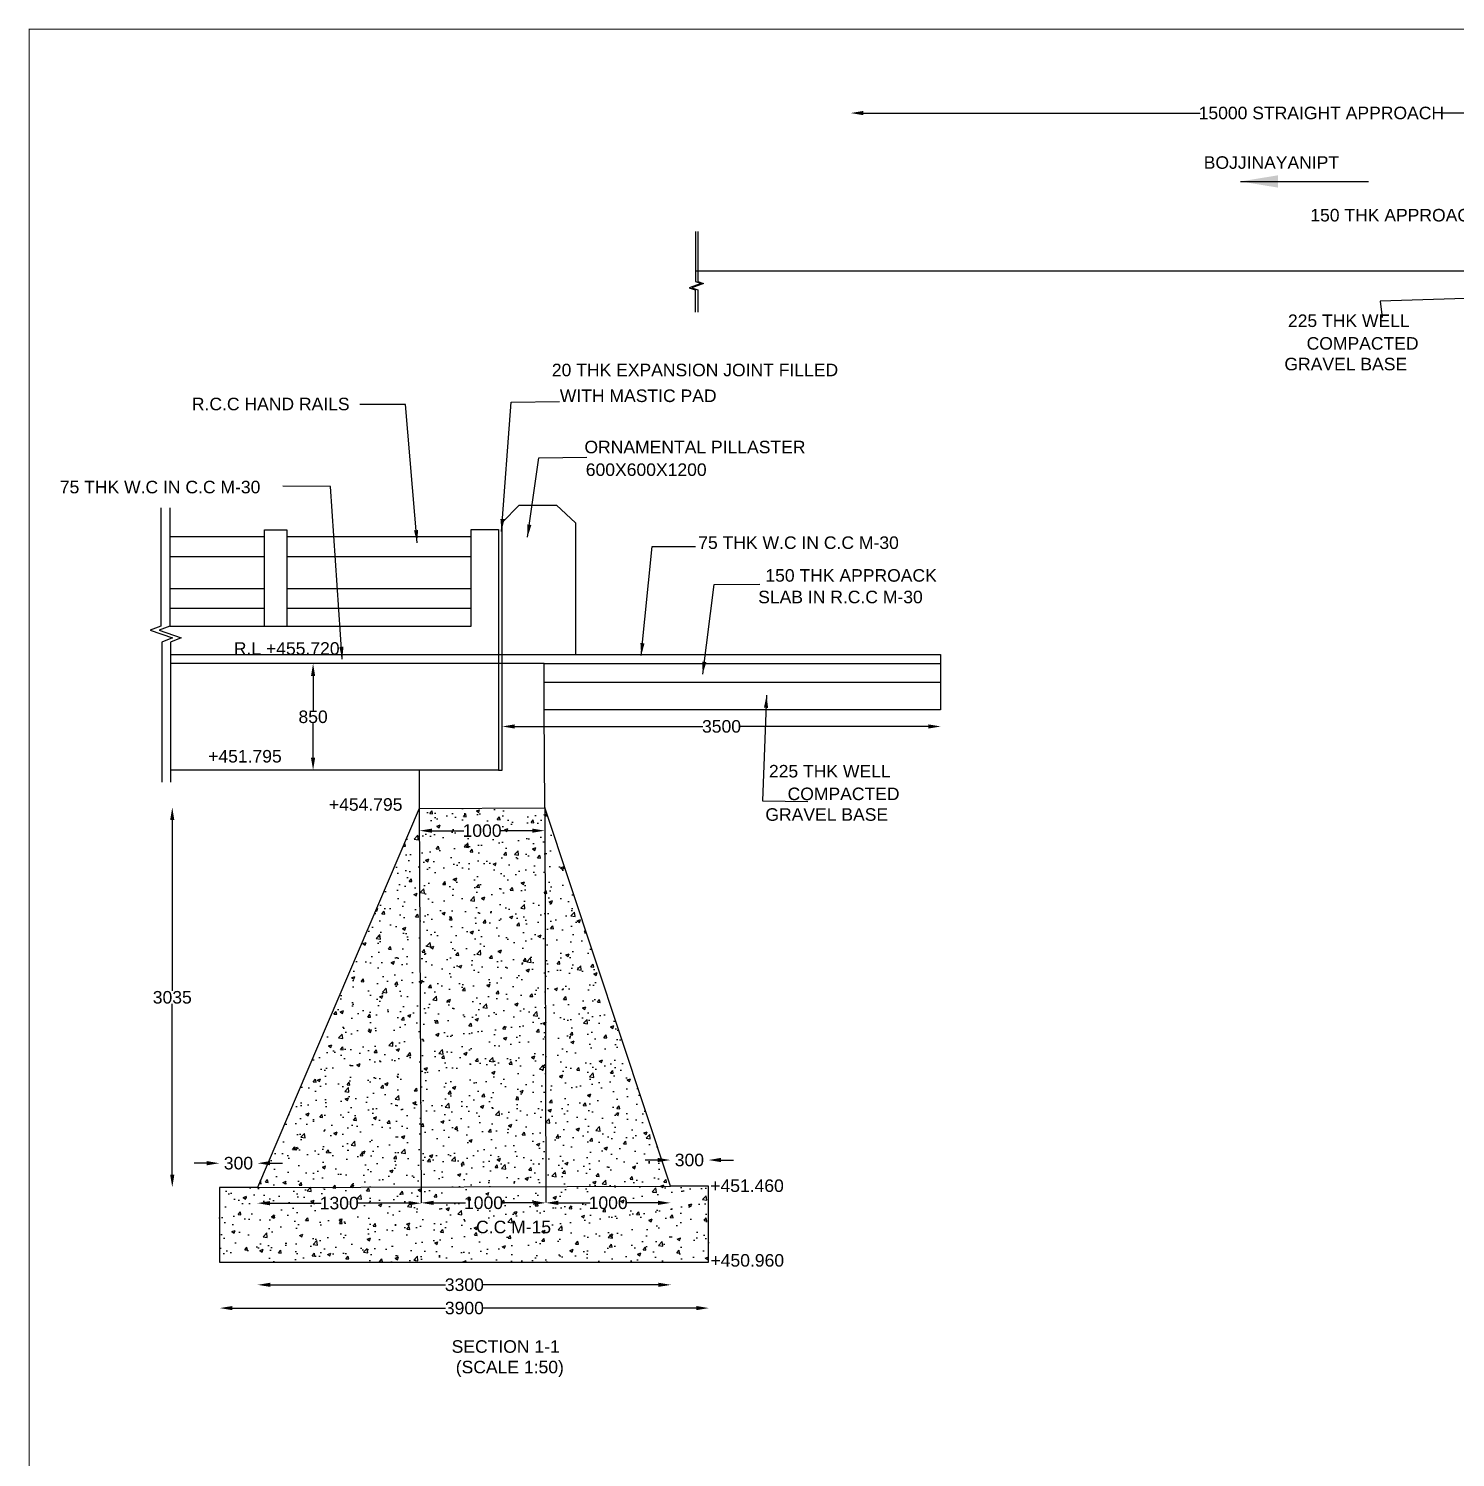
# Model space of a CAD drawing. Header units: inches. Extents: x -59878 to 39915, y -44121 to 15533.
# Drawn here: x -59878 to -37131, y -7252 to 15533 of the extents above; entities that cross this region are included whole.
import ezdxf

# ---------------------------------------------------------------- set-up
doc = ezdxf.new("R2010")
doc.units = ezdxf.units.IN
doc.header["$MEASUREMENT"] = 0
doc.styles.get("Standard").update_dxf_attribs({"font": 'arial.ttf'})
doc.dimstyles.new('ST100', dxfattribs={"dimtxt": 200, "dimasz": 200, "dimexe": 0, "dimexo": 300, "dimgap": 0.09, "dimtad": 0, "dimtih": 1, "dimtoh": 1, "dimdec": 0, "dimzin": 0, "dimdsep": 46, "dimtxsty": 'Standard', "dimcen": 0, "dimse1": 1, "dimse2": 1, "dimadec": 0, "dimazin": 0, "dimtfac": 1, "dimtdec": 0, "dimtofl": 0, "dimtmove": 0, "dimatfit": 3, "dimfxl": 2000, "dimtolj": 1, "dimtzin": 0, "dimarcsym": 0})

# ---------------------------------------------------------------- blocks, each defined once
blk = doc.blocks.new('*D6')
at = {"color": 0, "lineweight": -2, "transparency": 16777216}
for p, q in [((-46572, 14186), (-41198, 14186)), ((-31964, 14186), (-37338, 14186))]:
    blk.add_line(p, q, dxfattribs=at)
at = {"color": 0, "transparency": 16777216}
for points in [[(-46572, 14219), (-46572, 14152), (-46772, 14186)], [(-31964, 14219), (-31964, 14152), (-31764, 14186)]]:
    blk.add_solid(points, dxfattribs=at)
at = {"layer": 'Defpoints', "color": 0, "transparency": 16777216}
for p in [(-31764, 14186), (-46772, 13965), (-31764, 13965)]:
    blk.add_point(p, dxfattribs=at)
at = {"color": 0, "transparency": 16777216, "insert": (-39268, 14186), "char_height": 200, "attachment_point": 5}
blk.add_mtext('\\A1;15000 STRAIGHT APPROACH', dxfattribs=at)
blk = doc.blocks.new('*D42')
at = {"color": 0, "lineweight": -2, "transparency": 16777216}
for p, q in [((-55342, 5207), (-55342, 4659)), ((-55342, 3906), (-55342, 4455))]:
    blk.add_line(p, q, dxfattribs=at)
at = {"color": 0, "transparency": 16777216}
for points in [[(-55376, 5207), (-55309, 5207), (-55342, 5407)], [(-55376, 3906), (-55309, 3906), (-55342, 3706)]]:
    blk.add_solid(points, dxfattribs=at)
at = {"layer": 'Defpoints', "color": 0, "transparency": 16777216}
for p in [(-55345, 5407), (-55342, 5407), (-55345, 3706)]:
    blk.add_point(p, dxfattribs=at)
at = {"color": 0, "transparency": 16777216, "insert": (-55342, 4557), "char_height": 200, "attachment_point": 5}
blk.add_mtext('\\A1;850', dxfattribs=at)
blk = doc.blocks.new('*D43')
at = {"color": 0, "lineweight": -2, "transparency": 16777216}
for p, q in [((-53447, 2742), (-52937, 2742)), ((-51849, 2742), (-52359, 2742))]:
    blk.add_line(p, q, dxfattribs=at)
at = {"color": 0, "transparency": 16777216}
for points in [[(-53447, 2775), (-53447, 2709), (-53647, 2742)], [(-51849, 2775), (-51849, 2709), (-51649, 2742)]]:
    blk.add_solid(points, dxfattribs=at)
at = {"layer": 'Defpoints', "color": 0, "transparency": 16777216}
for p in [(-53647, 2740), (-51649, 2746), (-51649, 2742)]:
    blk.add_point(p, dxfattribs=at)
at = {"color": 0, "transparency": 16777216, "insert": (-52648, 2742), "char_height": 200, "attachment_point": 5}
blk.add_mtext('\\A1;1000', dxfattribs=at)
blk = doc.blocks.new('*D44')
at = {"color": 0, "lineweight": -2, "transparency": 16777216}
for p, q in [((-52126, 4404), (-49129, 4404)), ((-45536, 4404), (-48533, 4404))]:
    blk.add_line(p, q, dxfattribs=at)
at = {"color": 0, "transparency": 16777216}
for points in [[(-52126, 4437), (-52126, 4370), (-52326, 4404)], [(-45536, 4437), (-45536, 4370), (-45336, 4404)]]:
    blk.add_solid(points, dxfattribs=at)
at = {"layer": 'Defpoints', "color": 0, "transparency": 16777216}
for p in [(-52326, 4397), (-45336, 4404), (-45336, 4397)]:
    blk.add_point(p, dxfattribs=at)
at = {"color": 0, "transparency": 16777216, "insert": (-48831, 4404), "char_height": 200, "attachment_point": 5}
blk.add_mtext('\\A1;3500', dxfattribs=at)
blk = doc.blocks.new('*D45')
at = {"color": 0, "lineweight": -2, "transparency": 16777216}
for p, q in [((-57587, 2913), (-57587, 186)), ((-57587, -2745), (-57587, -19))]:
    blk.add_line(p, q, dxfattribs=at)
at = {"color": 0, "transparency": 16777216}
for points in [[(-57620, 2913), (-57554, 2913), (-57587, 3113)], [(-57620, -2745), (-57554, -2745), (-57587, -2945)]]:
    blk.add_solid(points, dxfattribs=at)
at = {"layer": 'Defpoints', "color": 0, "transparency": 16777216}
for p in [(-57600, 3113), (-57600, -2945), (-57587, -2945)]:
    blk.add_point(p, dxfattribs=at)
at = {"color": 0, "transparency": 16777216, "insert": (-57587, 84), "char_height": 200, "attachment_point": 5}
blk.add_mtext('\\A1;3035', dxfattribs=at)
blk = doc.blocks.new('*D46')
at = {"color": 0, "lineweight": -2, "transparency": 16777216}
for p, q in [((-57036, -2561), (-57236, -2561)), ((-56028, -2561), (-55828, -2561))]:
    blk.add_line(p, q, dxfattribs=at)
at = {"color": 0, "transparency": 16777216}
for points in [[(-57036, -2527), (-57036, -2594), (-56836, -2561)], [(-56028, -2527), (-56028, -2594), (-56228, -2561)]]:
    blk.add_solid(points, dxfattribs=at)
at = {"layer": 'Defpoints', "color": 0, "transparency": 16777216}
for p in [(-56836, -2561), (-56836, -2948), (-56228, -2948)]:
    blk.add_point(p, dxfattribs=at)
at = {"color": 0, "transparency": 16777216, "insert": (-56532, -2561), "char_height": 200, "attachment_point": 5}
blk.add_mtext('\\A1;300', dxfattribs=at)
blk = doc.blocks.new('*D47')
at = {"color": 0, "lineweight": -2, "transparency": 16777216}
for p, q in [((-56031, -3198), (-55214, -3198)), ((-53818, -3198), (-54636, -3198))]:
    blk.add_line(p, q, dxfattribs=at)
at = {"color": 0, "transparency": 16777216}
for points in [[(-56031, -3165), (-56031, -3232), (-56231, -3198)], [(-53818, -3165), (-53818, -3232), (-53618, -3198)]]:
    blk.add_solid(points, dxfattribs=at)
at = {"layer": 'Defpoints', "color": 0, "transparency": 16777216}
for p in [(-56231, -3192), (-53618, -3190), (-53618, -3198)]:
    blk.add_point(p, dxfattribs=at)
at = {"color": 0, "transparency": 16777216, "insert": (-54925, -3198), "char_height": 200, "attachment_point": 5}
blk.add_mtext('\\A1;1300', dxfattribs=at)
blk = doc.blocks.new('*D48')
at = {"color": 0, "lineweight": -2, "transparency": 16777216}
for p, q in [((-53418, -3193), (-52913, -3193)), ((-51831, -3193), (-52336, -3193))]:
    blk.add_line(p, q, dxfattribs=at)
at = {"color": 0, "transparency": 16777216}
for points in [[(-53418, -3159), (-53418, -3226), (-53618, -3193)], [(-51831, -3159), (-51831, -3226), (-51631, -3193)]]:
    blk.add_solid(points, dxfattribs=at)
at = {"layer": 'Defpoints', "color": 0, "transparency": 16777216}
for p in [(-53618, -3198), (-51631, -3193), (-51631, -3193)]:
    blk.add_point(p, dxfattribs=at)
at = {"color": 0, "transparency": 16777216, "insert": (-52625, -3193), "char_height": 200, "attachment_point": 5}
blk.add_mtext('\\A1;1000', dxfattribs=at)
blk = doc.blocks.new('*D49')
at = {"color": 0, "lineweight": -2, "transparency": 16777216}
for p, q in [((-51431, -3193), (-50927, -3193)), ((-49845, -3193), (-50349, -3193))]:
    blk.add_line(p, q, dxfattribs=at)
at = {"color": 0, "transparency": 16777216}
for points in [[(-51431, -3159), (-51431, -3226), (-51631, -3193)], [(-49845, -3159), (-49845, -3226), (-49645, -3193)]]:
    blk.add_solid(points, dxfattribs=at)
at = {"layer": 'Defpoints', "color": 0, "transparency": 16777216}
for p in [(-51631, -3198), (-49645, -3193), (-49645, -3193)]:
    blk.add_point(p, dxfattribs=at)
at = {"color": 0, "transparency": 16777216, "insert": (-50638, -3193), "char_height": 200, "attachment_point": 5}
blk.add_mtext('\\A1;1000', dxfattribs=at)
blk = doc.blocks.new('*D50')
at = {"color": 0, "lineweight": -2, "transparency": 16777216}
for p, q in [((-49847, -2510), (-50047, -2510)), ((-48839, -2510), (-48639, -2510))]:
    blk.add_line(p, q, dxfattribs=at)
at = {"color": 0, "transparency": 16777216}
for points in [[(-49847, -2476), (-49847, -2543), (-49647, -2510)], [(-48839, -2476), (-48839, -2543), (-49039, -2510)]]:
    blk.add_solid(points, dxfattribs=at)
at = {"layer": 'Defpoints', "color": 0, "transparency": 16777216}
for p in [(-49647, -2520), (-49039, -2510), (-49039, -2520)]:
    blk.add_point(p, dxfattribs=at)
at = {"color": 0, "transparency": 16777216, "insert": (-49343, -2510), "char_height": 200, "attachment_point": 5}
blk.add_mtext('\\A1;300', dxfattribs=at)
blk = doc.blocks.new('*D51')
at = {"color": 0, "lineweight": -2, "transparency": 16777216}
for p, q in [((-56025, -4500), (-53229, -4500)), ((-49837, -4500), (-52632, -4500))]:
    blk.add_line(p, q, dxfattribs=at)
at = {"color": 0, "transparency": 16777216}
for points in [[(-56025, -4467), (-56025, -4533), (-56225, -4500)], [(-49837, -4467), (-49837, -4533), (-49637, -4500)]]:
    blk.add_solid(points, dxfattribs=at)
at = {"layer": 'Defpoints', "color": 0, "transparency": 16777216}
for p in [(-56225, -4497), (-49637, -4497), (-49637, -4500)]:
    blk.add_point(p, dxfattribs=at)
at = {"color": 0, "transparency": 16777216, "insert": (-52931, -4500), "char_height": 200, "attachment_point": 5}
blk.add_mtext('\\A1;3300', dxfattribs=at)
blk = doc.blocks.new('*D52')
at = {"color": 0, "lineweight": -2, "transparency": 16777216}
for p, q in [((-56628, -4871), (-53229, -4871)), ((-49233, -4871), (-52632, -4871))]:
    blk.add_line(p, q, dxfattribs=at)
at = {"color": 0, "transparency": 16777216}
for points in [[(-56628, -4838), (-56628, -4904), (-56828, -4871)], [(-49233, -4838), (-49233, -4904), (-49033, -4871)]]:
    blk.add_solid(points, dxfattribs=at)
at = {"layer": 'Defpoints', "color": 0, "transparency": 16777216}
for p in [(-56828, -4870), (-49033, -4870), (-49033, -4871)]:
    blk.add_point(p, dxfattribs=at)
at = {"color": 0, "transparency": 16777216, "insert": (-52930, -4871), "char_height": 200, "attachment_point": 5}
blk.add_mtext('\\A1;3900', dxfattribs=at)

msp = doc.modelspace()

# ---------------------------------------------------------------- hatches: boundary and pattern name
h = msp.add_hatch()
h.set_pattern_fill('AR-CONC', color=256, scale=75, style=0)
h.set_pattern_definition([(50, (0, 0), (537.945, -47.064), [56.25, -618.75]), (355, (0, 0), (-104.0635, 564.144), [45, -495]), (100.4514, (44.83, -3.9), (433.882, 517.0797), [47.805, -525.8566]), (46.1842, (0, 150), (800.431, -124.139), [84.375, -928.125]), (96.6356, (66.7, 139.66), (700.997, 730.588), [71.708, -788.785]), (351.1842, (0, 150), (700.996, 730.589), [67.5, -742.5]), (21, (75, 112.5), (447.6803, -301.964), [56.25, -618.75]), (326, (75, 112.5), (182.4865, 543.8625), [45, -495]), (71.4514, (112.3, 87.34), (630.167, 241.898), [47.805, -525.8566]), (37.5, (0, 0), (9.1199, 249.6704), [0, -489, 0, -502.5, 0, -496.875]), (7.5, (0, 0), (197.3022, 295.8088), [0, -286.5, 0, -477.75, 0, -189.375]), (327.5, (-167.25, 0), (400.3668, -16.91615), [0, -187.5, 0, -585, 0, -776.25]), (317.5, (-242.25, 0), (437.3896, 75.0787), [0, -243.75, 0, -388.5, 0, -551.25])])
h.paths.add_polyline_path([(-51649.7, 3104.2), (-53648.8, 3094.3), (-53619.1, -2940.7), (-51632, -2935)])
h.paths.add_polyline_path([(-56227.5, -2948.1), (-53619.1, -2940.7), (-53648.8, 3094.3)])
h.paths.add_polyline_path([(-51647.1, 3104.2), (-51649.7, 3104.2), (-51632, -2935), (-49644.6, -2929.4)])
h.paths.add_polyline_path([(-49037.2, -4138.4), (-49037.2, -2929.4), (-49644.6, -2929.4), (-56227.5, -2948.1), (-56836.3, -2948.1), (-56836.3, -4138.4)])
h.paths.add_polyline_path([(-53017.2, 2534.6), (-52295.6, 2534.6), (-52295.6, 2946.8), (-53017.2, 2946.8)], flags=24)
h.paths.add_polyline_path([(-55218.9, 3005.4), (-53866.1, 3005.4), (-53866.1, 3311.8), (-55218.9, 3311.8)], flags=9)
h.paths.add_polyline_path([(-55293.8, -3405.8), (-54572.3, -3405.8), (-54572.3, -2993.7), (-55293.8, -2993.7)], flags=24)
h.paths.add_polyline_path([(-52993.8, -3400), (-52272.3, -3400), (-52272.3, -2987.9), (-52993.8, -2987.9)], flags=24)
h.paths.add_polyline_path([(-51007.2, -3400), (-50285.6, -3400), (-50285.6, -2987.9), (-51007.2, -2987.9)], flags=24)
h.paths.add_polyline_path([(-52872.8, -3732.7), (-51496.4, -3732.7), (-51496.4, -3422.5), (-52872.8, -3422.5)], flags=24)

# ---------------------------------------------------------------- linework, layer by layer
at = {"color": 7, "const_width": 15}
msp.add_lwpolyline([(-59870.1, 15525.2), (39907.1, 15525.2), (39907.1, -44113.2), (-59870.1, -44113.2)], close=True, dxfattribs=at)
at = {"color": 7}
for points in [[(-49247.7, 12297.7), (-49247.7, 11497.4), (-49156.3, 11466.6), (-49344, 11398.6), (-49249.8, 11364.4), (-49249.8, 11012.3)], [(-49207.7, 12297.7), (-49207.7, 11497.4), (-49116.3, 11466.6), (-49304, 11398.6), (-49209.8, 11364.4), (-49209.8, 11012.3)], [(-32358.3, 11665), (-49234.9, 11665)], [(-57768.9, 7889.1), (-57768.9, 6004.4), (-57937.7, 5942), (-57583.9, 5817.2), (-57754.2, 5749.2), (-57754.2, 3517)], [(-57627.7, 7889.1), (-57627.7, 6004.4), (-57796.5, 5942), (-57442.7, 5817.2), (-57613, 5749.2), (-57613, 3517)], [(-52384.5, 3706.2), (-52326.2, 3706.2), (-52326.2, 7655.9), (-52057, 7934.9), (-51459.8, 7934.9), (-51159.1, 7651.6), (-51159.1, 5550.3)], [(-52822.1, 6004.4), (-52822.1, 7546.8), (-52384.5, 7546.8), (-52384.5, 3706.2), (-57613, 3706.2)], [(-56114.3, 6004.4), (-56114.3, 7539.7), (-55759, 7539.7), (-55759, 6004.4)], [(-57627.7, 7433.5), (-56114.3, 7433.5)], [(-55759, 7433.5), (-52822.1, 7433.5)], [(-57627.7, 7114.9), (-56114.3, 7114.9)], [(-55759, 7114.9), (-52822.1, 7114.9)], [(-57627.7, 6606.4), (-56114.3, 6606.4)], [(-55759, 6606.4), (-52822.1, 6606.4)], [(-57627.7, 6292.4), (-56114.3, 6292.4)], [(-55759, 6292.4), (-52822.1, 6292.4)], [(-57627.7, 6004.4), (-52822.1, 6004.4)], [(-57613, 5550.3), (-45341.8, 5550.3), (-45341.8, 4667.2), (-51657.4, 4667.2), (-51657.4, 5407.2), (-45341.8, 5407.2)], [(-51657.4, 5407.2), (-57613, 5407.2)], [(-51657.4, 5108.8), (-45341.8, 5108.8)], [(-53648.8, 3706.2), (-53648.8, 3094.3), (-56227.5, -2948.1), (-56836.3, -2948.1), (-56836.3, -4138.4), (-49037.2, -4138.4), (-49037.2, -2929.4), (-49644.6, -2929.4), (-51649.8, 3112.3), (-51657.4, 4667.2)], [(-53648.8, 3094.3), (-51649.7, 3104.2)], [(-53648.8, 3094.3), (-53617.8, -3190.1)], [(-51649.8, 3112.3), (-51631.2, -3182.8)], [(-56227.5, -2948.1), (-49644.6, -2929.4)]]:
    msp.add_lwpolyline(points, dxfattribs=at)

# ---------------------------------------------------------------- texts
for s, p in [(' BOJJINAYANIPT', (-41220.9, 13296.3)), (' 150 THK APPROACK SLAB IN R.C.CM-30', (-39522.1, 12457)), (' 225 THK WELL', (-39878.6, 10773.8)), (' COMPACTED', (-39581, 10412.3)), (' GRAVEL BASE', (-39934.8, 10082.9)), ('20 THK EXPANSION JOINT FILLED', (-51535.7, 9988.6)), (' R.C.C HAND RAILS', (-57352.3, 9446.3)), (' WITH MASTIC PAD', (-51486.3, 9577.3)), ('ORNAMENTAL PILLASTER', (-51016.4, 8760.3)), ('600X600X1200', (-50994.7, 8398.6)), ('     75 THK W.C IN C.C M-30', (-59767.9, 8121.5)), ('     75 THK W.C IN C.C M-30', (-49589.8, 7234.7)), (' 150 THK APPROACK', (-48209.2, 6712.5)), (' SLAB IN R.C.C M-30', (-48323.9, 6368.7)), (' R.L +455.720', (-56682.9, 5547.8)), (' +451.795', (-57092.6, 3828.9)), (' 225 THK WELL', (-48152.8, 3590.6)), (' COMPACTED', (-47855.3, 3229.1)), (' +454.795', (-55167.9, 3059.9)), (' GRAVEL BASE', (-48209.1, 2899.7)), (' +451.460', (-49088.3, -3019.3)), (' C.C M-15', (-52821.1, -3677.6)), (' +450.960 ', (-49084.2, -4209.9)), (' SECTION 1-1', (-53210.8, -5583.8)), (' (SCALE 1:50)', (-53145.2, -5911.2))]:
    msp.add_text(s, height=200, dxfattribs=at).set_placement(p)

# ---------------------------------------------------------------- dimensions: what is measured, and where the dimension line sits
for base, p1, p2, text, picture, middle in [((-31764.1, 14185.7), (-46771.7, 13965.5), (-31764.1, 13965.5), '15000 STRAIGHT APPROACH', '*D6', (-39267.9, 14185.7)), ((-45335.9, 4403.8), (-52326.2, 4396.6), (-45335.9, 4396.6), '3500', '*D44', (-48831.1, 4403.8)), ((-51648.7, 2742.1), (-53647.1, 2740.2), (-51648.7, 2746), '1000', '*D43', (-52647.9, 2742.1)), ((-56836.3, -2560.7), (-56227.5, -2948.1), (-56836.3, -2948.1), '300', '*D46', (-56531.9, -2560.7)), ((-49039.3, -2509.7), (-49646.8, -2520.3), (-49039.3, -2520.3), '300', '*D50', (-49343.1, -2509.7)), ((-53617.8, -3198.4), (-56231.3, -3191.9), (-53617.8, -3190.1), '1300', '*D47', (-54924.5, -3198.4)), ((-51631.2, -3192.5), (-53617.8, -3198.4), (-51631.2, -3192.5), '1000', '*D48', (-52624.5, -3192.5)), ((-49644.6, -3192.5), (-51631.2, -3198.4), (-49644.6, -3192.5), '1000', '*D49', (-50637.9, -3192.5)), ((-49636.7, -4500), (-56224.8, -4496.7), (-49636.7, -4496.7), '3300', '*D51', (-52930.7, -4500)), ((-49032.8, -4870.9), (-56828, -4870.1), (-49032.8, -4870.1), '3900', '*D52', (-52930.4, -4870.9))]:
    dim = msp.add_linear_dim(base=base, p1=p1, p2=p2, text=text, dimstyle='ST100', dxfattribs=at)
    dim.commit()
    dim.dimension.update_dxf_attribs({"geometry": picture, "text_midpoint": middle})
for base, p1, p2, text, picture, middle in [((-55342.5, 5407.2), (-55344.6, 3706.2), (-55344.6, 5407.2), '850', '*D42', (-55342.5, 4556.7)), ((-57587.1, -2945.1), (-57600.1, 3112.7), (-57600.1, -2945.1), '3035', '*D45', (-57587.1, 83.8))]:
    dim = msp.add_linear_dim(base=base, p1=p1, p2=p2, angle=90, text=text, dimstyle='ST100', dxfattribs=at)
    dim.commit()
    dim.dimension.update_dxf_attribs({"geometry": picture, "text_midpoint": middle})

# ---------------------------------------------------------------- leaders
for points, override in [([(-40557.9, 13094.9), (-38516.1, 13094.9)], {"dimasz": 600, "dimgap": 0.09, "dimtad": 0}), ([(-35126, 11284), (-38332.8, 11185), (-38300.4, 10926.1)], {"dimgap": 0.09, "dimtad": 0}), ([(-52337.8, 7512.5), (-52186.2, 9577.4), (-51415, 9587.9)], {"dimgap": 0.09, "dimtad": 0}), ([(-53683.7, 7333.5), (-53867.5, 9535.4), (-54598.6, 9535.4)], {"dimgap": 0.09, "dimtad": 0}), ([(-51922.8, 7423.6), (-51743.3, 8685.1), (-50977.1, 8697.1)], {"dimgap": 0.09, "dimtad": 0}), ([(-54876.8, 5475.5), (-55065.3, 8228.3), (-55826.4, 8233.8)], {"dimgap": 0.09, "dimtad": 0}), ([(-50111.2, 5533.1), (-49934.8, 7275.8), (-49243.3, 7272.7)], {"dimgap": 0.09, "dimtad": 0}), ([(-49131.2, 5236.1), (-48950.5, 6668.5), (-48220.7, 6672.5)], {"dimgap": 0.09, "dimtad": 0}), ([(-48113.5, 4901.1), (-48178.1, 3219.2), (-47453.8, 3208.3)], {"dimgap": 0.09, "dimtad": 0})]:
    msp.add_leader(points, dimstyle='ST100', override=override, dxfattribs=at)

doc.saveas('drawing.dxf')
